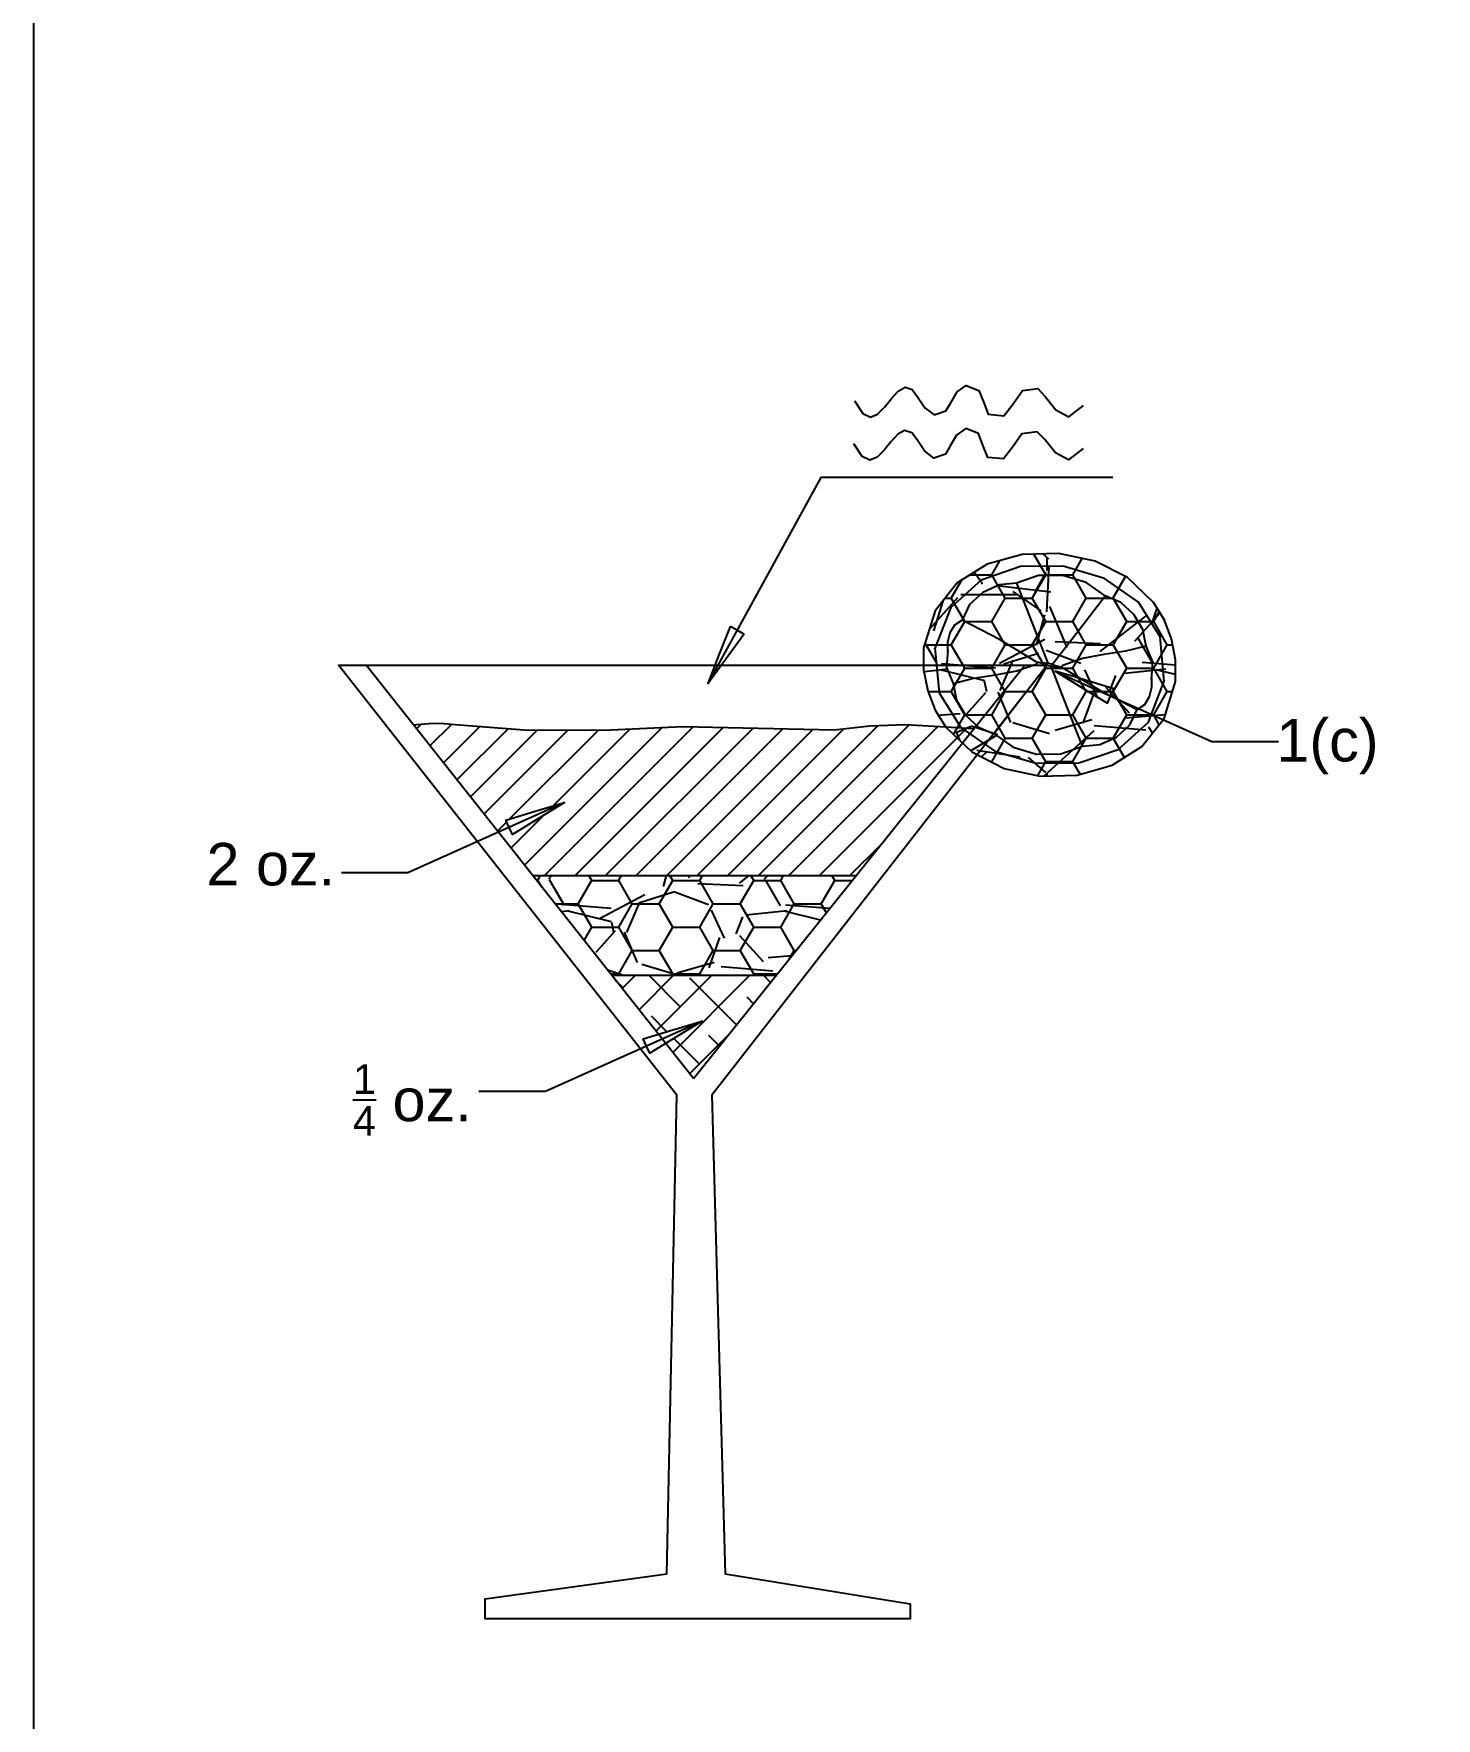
# Model space of a CAD drawing. Header units: metres. Extents: x 0 to 16.5, y 0 to 11.5.
# Drawn here: x 0.01 to 1.66, y 5.174 to 7.155 of the extents above; entities that cross this region are included whole.
import ezdxf

# ---------------------------------------------------------------- set-up
doc = ezdxf.new("R2010")
doc.units = ezdxf.units.M
for name, color, linetype in [('benedictine', 34, 'Continuous'), ('bourbon - whiskey', 35, 'Continuous'), ('lemon juice', 51, 'Continuous')]:
    doc.layers.add(name, color=color, linetype=linetype)
doc.styles.get("Standard").update_dxf_attribs({"font": 'arial.ttf'})

# ---------------------------------------------------------------- blocks, each defined once
blk = doc.blocks.new('A$C289B61D0')
for points in [[(0.1892300000000002, 0.7974199999999989), (0.1989999999999998, 0.782449999999999), (0.2080599999999997, 0.7782299999999971), (0.2165800000000004, 0.7817399999999992), (0.2247699999999995, 0.7899899999999977), (0.2327399999999997, 0.8000299999999996), (0.2407199999999996, 0.8087699999999991), (0.2488600000000005, 0.8133199999999974), (0.2573699999999999, 0.8106099999999987), (0.2634500000000006, 0.802089999999998), (0.2720199999999995, 0.7891799999999982), (0.2831500000000009, 0.7807699999999986), (0.2969299999999997, 0.7854899999999994), (0.3025099999999998, 0.7949899999999985), (0.3100000000000005, 0.807739999999999), (0.3206900000000008, 0.8153799999999976), (0.3357700000000001, 0.8096299999999985), (0.3409300000000002, 0.7960699999999985), (0.3466199999999997, 0.7815899999999978), (0.3651800000000005, 0.7798499999999997), (0.3761299999999999, 0.7938499999999991), (0.3868799999999997, 0.8093099999999982), (0.4048800000000004, 0.81175), (0.4136799999999994, 0.8026299999999971), (0.4262200000000007, 0.7868499999999976), (0.4415600000000008, 0.7785399999999978), (0.458870000000001, 0.791999999999998)], [(0.45838, 0.7412099999999988), (0.4410799999999995, 0.7278199999999977), (0.4257200000000001, 0.7360599999999984), (0.4131300000000007, 0.7519099999999987), (0.4043399999999995, 0.7610199999999985), (0.386330000000001, 0.7585699999999989), (0.3756500000000003, 0.7431099999999979), (0.3646899999999995, 0.7291099999999986), (0.3461300000000005, 0.7307999999999986), (0.3403799999999997, 0.7452799999999975), (0.3352299999999993, 0.7589099999999984), (0.3201499999999999, 0.7646599999999992), (0.30945, 0.7569999999999979), (0.3019700000000007, 0.7442499999999974), (0.2964400000000005, 0.7347699999999975), (0.2826599999999999, 0.7300399999999989), (0.2715399999999999, 0.7384499999999985), (0.2629099999999998, 0.7513099999999984), (0.2568300000000008, 0.7598199999999977), (0.24831, 0.7625399999999978), (0.2402300000000004, 0.758029999999998), (0.2322600000000001, 0.74925), (0.2242300000000004, 0.7392699999999977), (0.2160899999999994, 0.7310199999999973), (0.207510000000001, 0.7274899999999977), (0.1984500000000011, 0.7317299999999989), (0.1887399999999992, 0.7466999999999988)], [(0.4930000000000003, 0.7073099999999997), (0.1497299999999999, 0.7073099999999997), (0.01670000000000016, 0.464739999999999)]]:
    blk.add_lwpolyline(points)
blk.add_lwpolyline([(0.0429700000000004, 0.5320199999999993), (0.02983000000000047, 0.4983799999999974), (0.01670000000000016, 0.464739999999999), (0.03796999999999962, 0.4939299999999989), (0.05930000000000035, 0.5230599999999974), (0.0511600000000012, 0.5275699999999972), (0.0429700000000004, 0.5320199999999993)], close=True)
blk = doc.blocks.new('A$C3C0D392B')
blk.add_lwpolyline([(0, 0), (-0.1842500000000005, -0.08290000000000042), (-0.2625799999999998, -0.08290000000000042)])
blk.add_lwpolyline([(-0.06531999999999982, -0.02941000000000216), (-0.06911999999999985, -0.02083999999999975), (-0.03454999999999941, -0.01041999999999987), (0, 0), (-0.03069999999999951, -0.018930000000001), (-0.06146999999999991, -0.03788000000000125), (-0.06531999999999982, -0.02941000000000216)], close=True)
blk = doc.blocks.new('A$C7E895C52')
for points in [[(0.2354999999999983, 0.004050000000002996), (0.2354999999999983, 0.004050000000002996), (0.2297999999999973, 0.04335000000000377), (0.2169749999999979, 0.07995000000000374), (0.1983749999999986, 0.1127250000000046), (0.1751999999999967, 0.140625), (0.1218749999999993, 0.1785750000000021), (0.0591749999999962, 0.1995000000000005), (-0.007725000000000648, 0.2040000000000006), (-0.07387500000000102, 0.1925999999999988), (-0.1338750000000033, 0.1658250000000017), (-0.182850000000002, 0.1242750000000044), (-0.2153250000000035, 0.06832500000000152), (-0.2263500000000036, -0.001350000000002183), (-0.2263500000000036, -0.001350000000002183)], [(0.2150999999999996, 0.0009750000000039449), (0.1960499999999996, 0.08055000000000234), (0.1478999999999964, 0.1371750000000027), (0.0804749999999963, 0.1709250000000004), (0.003374999999998352, 0.1819500000000005), (-0.07357500000000528, 0.1701750000000004), (-0.140625, 0.1357500000000016), (-0.1881750000000011, 0.07867500000000405), (-0.2062500000000007, -0.0008999999999979025)], [(0.08654999999999902, 0.1399499999999989), (0.04852499999999793, 0.1590750000000014), (0.004649999999998045, 0.1653750000000045), (-0.0388500000000036, 0.1587750000000021), (-0.07605000000000217, 0.1392749999999978)], [(-0.07605000000000217, 0.1392749999999978), (-0.1065749999999994, 0.1317000000000021), (-0.134400000000003, 0.1138500000000029), (-0.1551000000000045, 0.08850000000000335), (-0.164475000000003, 0.05865000000000009)], [(-0.07605000000000217, 0.1392749999999978), (-0.03750000000000142, 0.07162500000000449), (0.001124999999998266, 0.003750000000000142)], [(0.009149999999998215, 0.002700000000000813), (0.04799999999999827, 0.07124999999999915), (0.08654999999999902, 0.1399499999999989)], [(0.1734000000000009, 0.06015000000000015), (0.1628999999999969, 0.08924999999999983), (0.142799999999994, 0.1140000000000043), (0.1162500000000009, 0.1319250000000025), (0.08654999999999902, 0.1399499999999989)], [(-0.164475000000003, 0.05865000000000009), (-0.1770000000000032, 0.04770000000000252), (-0.1834500000000006, 0.03240000000000265), (-0.1850250000000031, 0.01522500000000093), (-0.1827000000000041, -0.001574999999995441)], [(-0.02025000000000432, 0.003375000000001904), (-0.09082500000000238, 0.03337499999999949), (-0.164475000000003, 0.05865000000000009)], [(0.1734000000000009, 0.06015000000000015), (0.1376999999999953, 0.04560000000000031), (0.09937499999999844, 0.03382500000000022), (0.06187499999999702, 0.02114999999999867), (0.02872499999999789, 0.003675000000001205), (0.0268499999999996, -7.499999999893703e-05)], [(0.1915499999999994, 0.001650000000005036), (0.1891499999999979, 0.03330000000000055), (0.1734000000000009, 0.06015000000000015)], [(-0.2263500000000036, -0.001350000000002183), (-0.2263500000000036, -0.001350000000002183), (-0.2206500000000027, -0.04064999999999941), (-0.2078249999999997, -0.07724999999999937), (-0.1892250000000004, -0.1100250000000003), (-0.166050000000002, -0.1379249999999992), (-0.1127250000000046, -0.1758749999999978), (-0.05002499999999799, -0.1967999999999961), (0.01687499999999886, -0.2012999999999963), (0.08302499999999924, -0.189899999999998), (0.143024999999998, -0.1631250000000009), (0.1920000000000002, -0.121575), (0.2244749999999982, -0.06562499999999716), (0.2354999999999983, 0.004050000000002996), (0.2354999999999983, 0.004050000000002996)], [(-0.2059500000000014, 0.001725000000000421), (-0.1869000000000014, -0.07784999999999798), (-0.1387500000000017, -0.1344749999999983), (-0.07132500000000164, -0.1682249999999996), (0.005774999999999864, -0.1792499999999997), (0.08272499999999994, -0.1674749999999996), (0.1497749999999982, -0.1330499999999972), (0.1973249999999993, -0.07597499999999968), (0.2153999999999954, 0.003600000000002268)], [(-0.1824000000000012, 0.001049999999999329), (-0.1799999999999997, -0.03059999999999974), (-0.1642500000000027, -0.05744999999999578)], [(-0.1642500000000027, -0.05744999999999578), (-0.1285500000000006, -0.04289999999999949), (-0.09022500000000377, -0.03112499999999585), (-0.05272500000000235, -0.01844999999999786), (-0.01957500000000323, -0.0009749999999968395), (-0.01770000000000493, 0.00277499999999975)], [(0, 0), (-0.0388500000000036, -0.06854999999999833), (-0.07740000000000435, -0.1372499999999981)], [(-0.02025000000000432, 0.003375000000001904), (0.001124999999998266, 0.003750000000000142)], [(0, 0), (-0.01770000000000493, 0.00277499999999975)], [(0, 0), (0.008024999999996396, -0.001049999999999329)], [(0.009149999999998215, 0.002700000000000813), (0.001124999999998266, 0.003750000000000142)], [(0.009149999999998215, 0.002700000000000813), (0.0268499999999996, -7.499999999893703e-05)], [(0.1736249999999977, -0.05594999999999928), (0.1861499999999978, -0.04500000000000171), (0.1925999999999988, -0.02969999999999828), (0.1941749999999978, -0.01252499999999657), (0.1918499999999987, 0.004274999999999807)], [(0.02939999999999898, -0.0006750000000010914), (0.008024999999996396, -0.001049999999999329)], [(0.08519999999999683, -0.136574999999997), (0.04664999999999964, -0.06892500000000013), (0.008024999999996396, -0.001049999999999329)], [(0.02939999999999898, -0.0006750000000010914), (0.09997499999999704, -0.03067499999999868), (0.1736249999999977, -0.05594999999999928)], [(-0.1642500000000027, -0.05744999999999578), (-0.1537500000000023, -0.08654999999999902), (-0.1336499999999994, -0.1113), (-0.1071000000000026, -0.1292249999999981), (-0.07740000000000435, -0.1372499999999981)], [(0.08519999999999683, -0.136574999999997), (0.1157249999999976, -0.1289999999999978), (0.1435499999999976, -0.1111500000000021), (0.1642499999999991, -0.08579999999999899), (0.1736249999999977, -0.05594999999999928)], [(-0.07740000000000435, -0.1372499999999981), (-0.03937499999999972, -0.156374999999997), (0.004500000000000171, -0.1626750000000001), (0.04799999999999827, -0.1560750000000013), (0.08519999999999683, -0.136574999999997)]]:
    blk.add_lwpolyline(points)

msp = doc.modelspace()

# ---------------------------------------------------------------- hatches: boundary and pattern name
at = {"layer": 'benedictine'}
h = msp.add_hatch(dxfattribs=at)
h.set_pattern_fill('ANSI38', color=256, scale=0.01, style=0)
h.set_pattern_definition([(45, (-4.886721859590923, -4.675999999999998), (-0.02245064030267288, 0.02245064030267288), []), (135, (-4.886721859590923, -4.675999999999998), (-0.06735192090801864, 0.02245064030267289), [0.079375, -0.047625])])
h.paths.add_polyline_path([(0.8838294156887803, 6.047588801036678), (0.6901587678641152, 6.047588801036678), (0.745081515443585, 5.978211572888062), (0.7619786822109735, 5.983304673198045), (0.7965286822109712, 5.993724673198049), (0.7658286822109734, 5.974794673198044), (0.7536998837790088, 5.967325036204683), (0.7864328471439266, 5.925977464070524)])
at = {"layer": 'bourbon - whiskey'}
h = msp.add_hatch(dxfattribs=at)
h.set_pattern_fill('ANSI31', color=256, scale=0.008, style=0)
h.set_pattern_definition([(45, (-3.257814573060618, -2.337999999999999), (-0.0179605122421383, 0.01796051224213831), [])])
h.paths.add_polyline_path([(0.7948352231810936, 6.262419257319294), (0.838935223181092, 6.315529257319296), (0.876063460682659, 6.337818743143718), (0.7736828471439261, 6.340100765690172), (0.6808028471439176, 6.336030765690168), (0.5871528471439165, 6.33613076569017), (0.5059928471440434, 6.342750765690162), (0.4931928471438849, 6.343570765690162), (0.4801628471439301, 6.344320765690169), (0.4606928471439558, 6.342700765690166), (0.4569268325916767, 6.342202342748639), (0.5568956159049971, 6.215923935470624), (0.5695563088217761, 6.221620388348784), (0.5657638615034104, 6.230173355064158), (0.6003338615034095, 6.240593355064156), (0.6348838615034045, 6.251013355064156), (0.6041838615034094, 6.232083355064155), (0.573413861503409, 6.213133355064155), (0.5695561513139564, 6.221620317480951), (0.5568956159049954, 6.215923935470625), (0.5972829043857351, 6.164907585220154), (0.7697442175776446, 6.164907585220156), (0.7702352231810914, 6.198389257319297)])
h.paths.add_polyline_path([(0.7948352231810936, 6.262419257319294), (0.7702352231810923, 6.198389257319297), (0.7697442175776437, 6.164907585220154), (0.9777881475832007, 6.164907585220154), (1.116203609565997, 6.337735947040352), (1.035882847143927, 6.342430765690171), (0.993942847143932, 6.340850765690172), (0.951792847143921, 6.336130765690172), (0.8760634606826616, 6.337818743143719), (0.8389352231810947, 6.315529257319298)])
at = {"layer": 'lemon juice'}
h = msp.add_hatch(dxfattribs=at)
h.set_pattern_fill('HONEY', color=256, scale=0.01, style=0)
h.set_pattern_definition([(0, (-0.3233639114049227, 0.02965224049786475), (0.047625, 0.0274963), [0.03175, -0.0635]), (120, (-0.3233639114049227, 0.02965224049786475), (-0.04762499431007806, 0.02749630985523391), [0.03174999999999999, -0.06349999999999999]), (59.99999999999999, (-0.3233639114049227, 0.02965224049786475), (5.689921946938625e-09, 0.05499260985523389), [-0.0635, 0.03175])])
h.paths.add_polyline_path([(1.166487183398392, 6.508734216615666), (1.14622658165237, 6.506724945220402), (1.126738530744802, 6.497881776273135), (1.111116276787485, 6.483570241517449), (1.102329884987955, 6.465320971621683), (1.147157288180694, 6.44226867186561), (1.189574639993008, 6.416475873712026), (1.203302863554202, 6.414725000927509), (1.184881479662349, 6.461805171897219)], flags=0)
h.paths.add_polyline_path([(1.192134763485373, 6.517761119508144), (1.166487183398392, 6.508734216615667), (1.184881479662349, 6.461805171897219), (1.203302863554202, 6.414725000927509), (1.208346045123425, 6.413304809960329), (1.239619715488307, 6.453600514805006), (1.270715171973892, 6.494020258273001), (1.248137042296218, 6.509814223740523), (1.220616611256366, 6.517937148348532)], flags=0)
h.paths.add_polyline_path([(1.239619715488342, 6.45360051480509), (1.208346045123426, 6.413304809960329), (1.219426557270734, 6.40987830887385), (1.220977040062672, 6.412105982363275), (1.243841470596273, 6.420212888210062), (1.269045480591188, 6.424839601682376), (1.294694167564801, 6.42881290579238), (1.318919716662583, 6.434808457300982), (1.314903885980466, 6.454428640055324), (1.304332878081228, 6.472156368900732), (1.288994102654925, 6.486112678633978), (1.270715171973892, 6.494020258273001)], flags=0)
h.paths.add_polyline_path([(1.269045480591114, 6.424839601682365), (1.243841470596273, 6.420212888210063), (1.220977040062671, 6.412105982363275), (1.219426557270733, 6.40987830887385), (1.208346045123484, 6.413304809960308), (1.203302863554211, 6.414725000927509), (1.189574639993005, 6.416475873712026), (1.147157288180697, 6.442268671865601), (1.102329884987956, 6.465320971621684), (1.111116276787485, 6.483570241517449), (1.126738530744799, 6.497881776273133), (1.146226581652367, 6.506724945220399), (1.166487183398394, 6.508734216615668), (1.192134763485372, 6.517761119508146), (1.220616611256365, 6.517937148348532), (1.24813704229622, 6.509814223740524), (1.270715171973895, 6.494020258273), (1.288994102654927, 6.486112678633979), (1.304332878081229, 6.47215636890073), (1.314903885980465, 6.454428640055321), (1.318919716662584, 6.434808457300983), (1.294694167564807, 6.428812905792378)], flags=0)
h.paths.add_polyline_path([(1.263421604086661, 6.383463602165253), (1.308249007279396, 6.36041130240917), (1.299462615479867, 6.342162032513404), (1.283840361522551, 6.327850497757718), (1.264352310614992, 6.319007328810455), (1.244091708868956, 6.316998057415185), (1.21844412878198, 6.307971154522708), (1.189962281010987, 6.307795125682323), (1.162441849971132, 6.315918050290334), (1.139863720293457, 6.331712015757852), (1.121584789612427, 6.339619595396876), (1.106246014186124, 6.353575905130123), (1.095675006286885, 6.371303633975531), (1.09165917560477, 6.390923816729872), (1.115884724702545, 6.396919368238474), (1.141533411676216, 6.400892672348483), (1.166737421671081, 6.405519385820789), (1.189601852204679, 6.413626291667577), (1.191152334996618, 6.415853965157003), (1.202232847143983, 6.41242746407051), (1.207276028713147, 6.411007273103344), (1.221004252274345, 6.409256400318827)], flags=0)
h.paths.add_polyline_path([(1.335330084986355, 6.445767269182043), (1.309758827534027, 6.486527709194759), (1.269708751362481, 6.51442941311292), (1.221343798830526, 6.528674223108145), (1.170951093201192, 6.528298882427278), (1.124790670109631, 6.512491260568429), (1.089012499241131, 6.480357106426878), (1.070495698888161, 6.432296062053304), (1.075248807280999, 6.379965004848812), (1.100820064733325, 6.339204564836096), (1.140870140904873, 6.311302860917933), (1.189235093436831, 6.297058050922708), (1.239627799066158, 6.297433391603573), (1.285788222157719, 6.313241013462423), (1.321566393026223, 6.345375167603975), (1.340083193379192, 6.393436211977556)], flags=16)
h.paths.add_polyline_path([(1.244091708868958, 6.316998057415185), (1.264352310614986, 6.319007328810453), (1.28384036152255, 6.327850497757718), (1.299462615479867, 6.342162032513404), (1.308249007279396, 6.360411302409172), (1.263421604086652, 6.383463602165247), (1.221004252274346, 6.409256400318825), (1.207276028713148, 6.411007273103344), (1.225697412605005, 6.363927102133636)], flags=0)
h.paths.add_polyline_path([(1.225697412605005, 6.363927102133636), (1.207276028713148, 6.411007273103344), (1.202232847143927, 6.412427464070524), (1.170959176779179, 6.372131759225889), (1.13986372029346, 6.331712015757851), (1.162441849971133, 6.315918050290332), (1.189962281010992, 6.307795125682322), (1.218444128781976, 6.307971154522708), (1.244091708868959, 6.316998057415184)], flags=0)
h.paths.add_polyline_path([(1.17095917677907, 6.372131759225715), (1.202232847143928, 6.412427464070524), (1.191152334996617, 6.415853965157003), (1.189601852204681, 6.413626291667578), (1.166737421671083, 6.405519385820791), (1.141533411676189, 6.400892672348476), (1.115884724702556, 6.396919368238476), (1.091659175604769, 6.390923816729871), (1.095675006286884, 6.371303633975534), (1.106246014186122, 6.353575905130126), (1.121584789612426, 6.339619595396877), (1.139863720293459, 6.331712015757852)], flags=0)
h.paths.add_polyline_path([(1.070655501752628, 6.476255724265449), (1.057102339096208, 6.432647388911962), (1.057093043136913, 6.406939988919357), (1.061899685926627, 6.382298565908957), (1.070762223029688, 6.359569573514854), (1.083009716950007, 6.339537446059485), (1.113635790287957, 6.310258561714062), (1.151853591840231, 6.291012972137956), (1.194292012879299, 6.281898361461968), (1.237731070928897, 6.283039501444805), (1.278662503683746, 6.294603081865709), (1.313907388968999, 6.316658841508468), (1.339923390514723, 6.349476549765405), (1.353476553171143, 6.393084885118889), (1.353485849130438, 6.418792285111499), (1.348679206340727, 6.443433708121899), (1.339816669237669, 6.466162700515997), (1.327569175317344, 6.486194827971366), (1.296943101979389, 6.515473712316795), (1.258725300427118, 6.534719301892901), (1.216286879388054, 6.543833912568887), (1.172847821338459, 6.542692772586047), (1.131916388583603, 6.531129192165142), (1.096671503298353, 6.509073432522385)])
h.paths.add_polyline_path([(1.124790670109631, 6.512491260568432), (1.170951093201194, 6.528298882427281), (1.221343798830526, 6.528674223108144), (1.269708751362481, 6.51442941311292), (1.309758827534026, 6.486527709194758), (1.335330084986354, 6.445767269182045), (1.340083193379192, 6.393436211977555), (1.321566393026222, 6.345375167603975), (1.28578822215772, 6.313241013462422), (1.239627799066158, 6.297433391603572), (1.189235093436827, 6.297058050922708), (1.140870140904867, 6.311302860917934), (1.100820064733325, 6.3392045648361), (1.075248807280999, 6.379965004848811), (1.070495698888161, 6.432296062053303), (1.089012499241131, 6.480357106426879)], flags=0)
h = msp.add_hatch(dxfattribs=at)
h.set_pattern_fill('GRAVEL', color=256, scale=0.01, style=0)
h.set_pattern_definition([(228.0128, (-0.1404839114049227, 0.2836522404978647), (-2.032001726589601, -2.286002808951258), [0.0341721, -3.38305]), (184.9697, (-0.1633439114049227, 0.2582522404978648), (3.048004930617913, 0.2539982075387458), [0.0586405, -5.8054]), (132.5104, (-0.2217639114049227, 0.2531722404978647), (2.539998151833169, -2.794002729246041), [0.04134819999999999, -4.09347]), (267.2737, (-0.3208239114049227, 0.1896722404978647), (0.2539988970828173, 5.079998365336643), [0.0534005, -5.28664]), (292.8337, (-0.3233639114049227, 0.1363322404978647), (-1.27000360555019, 3.048001733005111), [0.0523634, -5.18398]), (357.2737, (-0.3030439114049227, 0.08807224049786475), (-5.079998365336643, 0.2539988970828175), [0.0534005, -5.28664]), (37.6942, (-0.2497039114049227, 0.08553224049786473), (-3.302002086123993, -2.539997735698489), [0.07061939999999998, -6.991310000000001]), (72.2553, (-0.1938239114049227, 0.1287122404978648), (1.77800355654672, 5.58800162060364), [0.06667200000000001, -6.60053]), (121.4296, (-0.1735039114049227, 0.1922122404978648), (-2.032000523526448, 3.301996115997269), [0.0535813, -5.304550000000001]), (175.2364, (-0.2014439114049227, 0.2379322404978648), (2.793997805305446, -0.2539976162721156), [0.0611713, -2.99739]), (222.3974, (-0.2624039114049227, 0.2430122404978647), (-3.048000091723971, -2.793996365063697), [0.0791078, -7.83168]), (138.8141, (-0.0693639114049227, 0.1871322404978648), (-1.777998867422474, 1.5239976557124), [0.0270005, -2.67306]), (171.4692, (-0.08968391140492268, 0.2049122404978647), (3.30199495955914, -0.5080012800045699), [0.05136819999999999, -5.085459999999999]), (225, (-0.1404839114049227, 0.2125322404978648), (-5.329070518200751e-17, -0.2539998268700198), [0.03592090000000001, -0.323289]), (203.1986, (-0.1582639114049227, 0.2430122404978647), (1.270004282559083, 0.5080022274306265), [0.0193441, -1.91506]), (291.8014, (-0.1760439114049227, 0.2353922404978648), (-0.2540001781894509, 0.7620004908731864), [0.0273566, -1.34048]), (30.9638, (-0.1658839114049227, 0.2099922404978648), (0.7619991954808226, 0.5080003958660553), [0.04443199999999999, -1.43663]), (161.5651, (-0.1277839114049227, 0.2328522404978648), (0.5080002318180982, -0.2539996222465077), [0.0321287, -0.7710899999999999]), (16.38950000000001, (-0.3233639114049227, 0.2353922404978648), (2.540001401396935, 0.7619984149967804), [0.04500880000000001, -4.455880000000001]), (70.3462, (-0.2801839114049227, 0.2480922404978648), (-1.015997168867651, -2.7939960488545), [0.03775990000000001, -3.73822]), (293.1986, (-0.1277839114049227, 0.2836522404978647), (-0.5080022274306264, 1.270004282559083), [0.038688, -1.89572]), (343.6105, (-0.1125439114049227, 0.2480922404978648), (-2.540001401396935, 0.7619984149967811), [0.0450088, -4.45588]), (339.444, (-0.3233639114049227, 0.07791224049786474), (-1.270001576425591, 0.5079993836050138), [0.0434035, -2.12677]), (294.7751, (-0.2827239114049227, 0.06267224049786474), (-1.269997040362684, 2.793998702615667), [0.03636719999999999, -3.60036]), (66.80140000000002, (-0.1252439114049227, 0.02965224049786475), (0.5080022274306267, 1.270004282559083), [0.038688, -1.89572]), (17.354, (-0.1100039114049227, 0.06521224049786475), (-3.302000178185996, -1.015998467560563), [0.0425783, -4.215239999999999]), (69.444, (-0.2497039114049227, 0.02965224049786475), (-0.5079993836050144, -1.270001576425591), [0.0217018, -2.14848]), (101.3099, (-0.1404839114049227, 0.02965224049786475), (-0.2539987462887349, 1.015996746090262), [0.0129515, -1.2822]), (165.9638, (-0.1430239114049227, 0.04235224049786475), (0.7620005354697174, -0.2539995604123642), [0.0523634, -0.994905]), (186.0090000000001, (-0.1938239114049227, 0.05505224049786475), (2.539996254442795, 0.2539994068547858), [0.0485267, -4.80414]), (303.6901, (-0.1658839114049227, 0.1871322404978648), (-0.2540000871307233, 0.507999509923184), [0.0366324, -0.879178]), (353.1572, (-0.1455639114049227, 0.1566522404978647), (4.318001785664342, -0.508002275165484), [0.06395569999999999, -6.3316]), (60.94540000000001, (-0.08206391140492272, 0.1490322404978647), (-1.015997636582909, -1.777995761083413), [0.0261508, -2.58894]), (90, (-0.0693639114049227, 0.1718922404978648), (-0.254, 0.254), [0.01524, -0.23876]), (120.2564, (-0.1989039114049227, 0.06267224049786474), (1.015997846683611, -1.777999103247756), [0.0352867, -3.49339]), (48.01279999999999, (-0.2166839114049227, 0.09315224049786475), (2.032001726589601, 2.286002808951258), [0.06834430000000001, -3.34888]), (0, (-0.1709639114049227, 0.1439522404978648), (0.254, 0.254), [0.06604, -0.18796]), (325.3048, (-0.1049239114049227, 0.1439522404978648), (-2.539995599095369, 1.778000169048476), [0.040161, -3.97593]), (254.0546, (-0.0719039114049227, 0.1210922404978648), (-0.2540006479701474, -1.016002420320363), [0.0369829, -1.81217]), (207.646, (-0.08206391140492272, 0.08553224049786473), (-4.825998304902272, -2.540001597472339), [0.0602145, -5.96125]), (175.4261, (-0.1354039114049227, 0.05759224049786474), (-3.302000760474751, 0.2539987711219462), [0.06370289999999998, -6.306579999999999]), (175.4261, (-0.1354039114049227, 0.05759224049786474), (-3.302000760474751, 0.2539987711219462), [0.06370289999999998, -6.306579999999999])])
h.paths.add_polyline_path([(1.166487183398392, 6.508734216615667), (1.146226581652366, 6.506724945220401), (1.126738530744804, 6.497881776273137), (1.111116276787485, 6.483570241517451), (1.102329884987955, 6.465320971621683), (1.147157288180687, 6.44226867186561), (1.18957463999301, 6.416475873712026), (1.203302863554202, 6.41472500092751), (1.184881479662349, 6.461805171897219)], flags=0)
h.paths.add_polyline_path([(1.184881479662349, 6.461805171897219), (1.203302863554202, 6.414725000927509), (1.208346045123425, 6.413304809960329), (1.239619715488307, 6.453600514805006), (1.270715171973892, 6.494020258273001), (1.248137042296218, 6.509814223740523), (1.220616611256366, 6.517937148348532), (1.192134763485371, 6.517761119508144), (1.166487183398393, 6.508734216615667)], flags=0)
h.paths.add_polyline_path([(1.239619715488246, 6.453600514805064), (1.208346045123426, 6.41330480996033), (1.219426557270734, 6.409878308873849), (1.220977040062672, 6.412105982363276), (1.243841470596267, 6.420212888210063), (1.269045480591158, 6.424839601682375), (1.2946941675648, 6.42881290579238), (1.318919716662584, 6.434808457300982), (1.314903885980466, 6.454428640055323), (1.304332878081228, 6.472156368900732), (1.28899410265493, 6.486112678633978), (1.270715171973892, 6.494020258273001)], flags=0)
h.paths.add_polyline_path([(1.263421604086647, 6.383463602165256), (1.308249007279396, 6.360411302409172), (1.299462615479866, 6.342162032513403), (1.283840361522551, 6.327850497757717), (1.264352310614988, 6.319007328810455), (1.244091708868952, 6.316998057415183), (1.218444128781979, 6.307971154522709), (1.189962281010993, 6.307795125682321), (1.162441849971131, 6.315918050290332), (1.139863720293461, 6.331712015757852), (1.12158478961243, 6.339619595396875), (1.106246014186124, 6.353575905130122), (1.095675006286884, 6.371303633975534), (1.09165917560477, 6.390923816729873), (1.115884724702533, 6.39691936823847), (1.141533411676165, 6.400892672348482), (1.166737421671086, 6.405519385820792), (1.18960185220468, 6.413626291667579), (1.191152334996618, 6.415853965157005), (1.20223284714389, 6.41242746407053), (1.207276028713149, 6.411007273103345), (1.221004252274345, 6.409256400318823)], flags=0)
h.paths.add_polyline_path([(1.24384147059627, 6.420212888210063), (1.220977040062673, 6.412105982363277), (1.219426557270734, 6.40987830887385), (1.20834604512345, 6.413304809960317), (1.203302863554205, 6.414725000927507), (1.189574639993006, 6.416475873712028), (1.1471572881807, 6.442268671865595), (1.102329884987955, 6.465320971621683), (1.111116276787485, 6.48357024151745), (1.126738530744799, 6.497881776273133), (1.146226581652367, 6.506724945220399), (1.166487183398394, 6.508734216615668), (1.192134763485372, 6.517761119508146), (1.220616611256365, 6.517937148348532), (1.24813704229622, 6.509814223740524), (1.270715171973895, 6.494020258273), (1.288994102654927, 6.486112678633979), (1.304332878081229, 6.47215636890073), (1.314903885980465, 6.454428640055321), (1.318919716662584, 6.434808457300983), (1.294694167564807, 6.428812905792378), (1.269045480591185, 6.42483960168237)], flags=0)
h.paths.add_polyline_path([(1.340083193379192, 6.393436211977559), (1.335330084986354, 6.445767269182043), (1.309758827534028, 6.486527709194759), (1.269708751362481, 6.51442941311292), (1.221343798830526, 6.528674223108144), (1.170951093201192, 6.52829888242728), (1.124790670109633, 6.512491260568432), (1.089012499241131, 6.48035710642688), (1.070495698888161, 6.432296062053303), (1.075248807280999, 6.379965004848813), (1.100820064733325, 6.339204564836095), (1.140870140904869, 6.311302860917932), (1.189235093436831, 6.297058050922709), (1.239627799066156, 6.297433391603571), (1.285788222157721, 6.313241013462422), (1.321566393026222, 6.345375167603975)], flags=16)
h.paths.add_polyline_path([(1.244091708868958, 6.316998057415186), (1.264352310614991, 6.319007328810454), (1.283840361522549, 6.327850497757716), (1.299462615479866, 6.342162032513404), (1.308249007279396, 6.360411302409171), (1.263421604086666, 6.383463602165244), (1.221004252274344, 6.409256400318827), (1.207276028713149, 6.411007273103346), (1.225697412605005, 6.363927102133636)], flags=0)
h.paths.add_polyline_path([(1.20727602871315, 6.411007273103345), (1.202232847143927, 6.412427464070523), (1.170959176779189, 6.372131759226009), (1.139863720293459, 6.331712015757852), (1.162441849971135, 6.315918050290332), (1.189962281010986, 6.307795125682322), (1.218444128781979, 6.307971154522709), (1.244091708868959, 6.316998057415184), (1.225697412605005, 6.363927102133636)], flags=0)
h.paths.add_polyline_path([(1.202232847143928, 6.412427464070524), (1.191152334996618, 6.415853965157004), (1.18960185220468, 6.413626291667577), (1.166737421671088, 6.40551938582079), (1.141533411676159, 6.400892672348469), (1.115884724702544, 6.396919368238474), (1.091659175604769, 6.390923816729872), (1.095675006286884, 6.371303633975534), (1.106246014186125, 6.353575905130123), (1.121584789612426, 6.339619595396876), (1.139863720293459, 6.331712015757852), (1.170959176779179, 6.372131759225864)], flags=0)
h.paths.add_polyline_path([(1.070655501752628, 6.476255724265449), (1.057102339096208, 6.432647388911962), (1.057093043136913, 6.406939988919357), (1.061899685926627, 6.382298565908957), (1.070762223029688, 6.359569573514854), (1.083009716950007, 6.339537446059485), (1.113635790287957, 6.310258561714062), (1.151853591840231, 6.291012972137956), (1.194292012879299, 6.281898361461968), (1.237731070928897, 6.283039501444805), (1.278662503683746, 6.294603081865709), (1.313907388968999, 6.316658841508468), (1.339923390514723, 6.349476549765405), (1.353476553171143, 6.393084885118889), (1.353485849130438, 6.418792285111499), (1.348679206340727, 6.443433708121899), (1.339816669237669, 6.466162700515997), (1.327569175317344, 6.486194827971366), (1.296943101979389, 6.515473712316795), (1.258725300427118, 6.534719301892901), (1.216286879388054, 6.543833912568887), (1.172847821338459, 6.542692772586047), (1.131916388583603, 6.531129192165142), (1.096671503298353, 6.509073432522385)])
h.paths.add_polyline_path([(1.089012499241132, 6.480357106426881), (1.124790670109633, 6.51249126056843), (1.170951093201194, 6.528298882427281), (1.221343798830526, 6.528674223108142), (1.269708751362481, 6.514429413112916), (1.309758827534027, 6.486527709194758), (1.335330084986354, 6.445767269182044), (1.340083193379192, 6.393436211977557), (1.321566393026223, 6.345375167603976), (1.285788222157722, 6.313241013462424), (1.239627799066157, 6.297433391603573), (1.189235093436826, 6.297058050922709), (1.140870140904871, 6.311302860917932), (1.100820064733324, 6.339204564836096), (1.075248807281, 6.379965004848811), (1.070495698888161, 6.432296062053302)], flags=0)
h = msp.add_hatch(dxfattribs=at)
h.set_pattern_fill('HONEY', color=256, scale=0.01, style=0)
h.set_pattern_definition([(0, (0, 0), (0.047625, 0.0274963), [0.03175, -0.0635]), (120, (0, 0), (-0.04762499431007806, 0.02749630985523391), [0.03175, -0.0635]), (59.99999999999999, (0, 0), (5.689921946938625e-09, 0.05499260985523389), [-0.0635, 0.03175])])
h.paths.add_polyline_path([(0.6901587678641127, 6.047588801036678), (0.8838294156887794, 6.047588801036678), (0.9777881475832007, 6.164907585220154), (0.5972829043857343, 6.164907585220154)])
h = msp.add_hatch(dxfattribs=at)
h.set_pattern_fill('GRAVEL', color=256, scale=0.01, style=0)
h.set_pattern_definition([(228.0128, (0.18288, 0.254), (-2.032001726589601, -2.286002808951258), [0.0341721, -3.38305]), (184.9697, (0.16002, 0.2286), (3.048004930617913, 0.2539982075387458), [0.0586405, -5.8054]), (132.5104, (0.1016, 0.22352), (2.539998151833169, -2.794002729246041), [0.04134819999999999, -4.09347]), (267.2737, (0.00254, 0.16002), (0.2539988970828173, 5.079998365336643), [0.0534005, -5.28664]), (292.8337, (0, 0.10668), (-1.27000360555019, 3.048001733005111), [0.0523634, -5.18398]), (357.2737, (0.02032, 0.05842000000000001), (-5.079998365336643, 0.2539988970828175), [0.0534005, -5.28664]), (37.6942, (0.07366, 0.05587999999999999), (-3.302002086123993, -2.539997735698489), [0.07061939999999998, -6.991310000000001]), (72.2553, (0.12954, 0.09906000000000001), (1.77800355654672, 5.58800162060364), [0.06667200000000001, -6.60053]), (121.4296, (0.14986, 0.16256), (-2.032000523526448, 3.301996115997269), [0.0535813, -5.304550000000001]), (175.2364, (0.12192, 0.20828), (2.793997805305446, -0.2539976162721156), [0.0611713, -2.99739]), (222.3974, (0.06096, 0.21336), (-3.048000091723971, -2.793996365063697), [0.0791078, -7.83168]), (138.8141, (0.254, 0.15748), (-1.777998867422474, 1.5239976557124), [0.0270005, -2.67306]), (171.4692, (0.23368, 0.17526), (3.30199495955914, -0.5080012800045699), [0.0513682, -5.08546]), (225, (0.18288, 0.18288), (-5.329070518200751e-17, -0.2539998268700198), [0.03592090000000001, -0.323289]), (203.1986, (0.1651, 0.21336), (1.270004282559083, 0.5080022274306265), [0.0193441, -1.91506]), (291.8014, (0.14732, 0.20574), (-0.2540001781894509, 0.7620004908731864), [0.0273566, -1.34048]), (30.9638, (0.15748, 0.18034), (0.7619991954808226, 0.5080003958660553), [0.044432, -1.43663]), (161.5651, (0.19558, 0.2032), (0.5080002318180982, -0.2539996222465077), [0.0321287, -0.7710899999999999]), (16.38950000000001, (0, 0.20574), (2.540001401396935, 0.7619984149967804), [0.04500880000000001, -4.455880000000001]), (70.3462, (0.04318, 0.21844), (-1.015997168867651, -2.7939960488545), [0.03775990000000001, -3.73822]), (293.1986, (0.19558, 0.254), (-0.5080022274306264, 1.270004282559083), [0.038688, -1.89572]), (343.6105, (0.21082, 0.21844), (-2.540001401396935, 0.7619984149967811), [0.04500880000000001, -4.455880000000001]), (339.444, (0, 0.04826), (-1.270001576425591, 0.5079993836050138), [0.0434035, -2.12677]), (294.7751, (0.04064, 0.03302), (-1.269997040362684, 2.793998702615667), [0.0363672, -3.60036]), (66.80140000000002, (0.19812, 0), (0.5080022274306267, 1.270004282559083), [0.038688, -1.89572]), (17.354, (0.21336, 0.03556), (-3.302000178185996, -1.015998467560563), [0.04257830000000001, -4.21524]), (69.444, (0.07366, 0), (-0.5079993836050144, -1.270001576425591), [0.0217018, -2.14848]), (101.3099, (0.18288, 0), (-0.2539987462887349, 1.015996746090262), [0.0129515, -1.2822]), (165.9638, (0.18034, 0.0127), (0.7620005354697174, -0.2539995604123642), [0.0523634, -0.994905]), (186.0090000000001, (0.12954, 0.0254), (2.539996254442795, 0.2539994068547858), [0.0485267, -4.80414]), (303.6901, (0.15748, 0.15748), (-0.2540000871307233, 0.507999509923184), [0.0366324, -0.879178]), (353.1572, (0.1778, 0.127), (4.318001785664342, -0.508002275165484), [0.06395569999999999, -6.3316]), (60.94540000000001, (0.2413, 0.11938), (-1.015997636582909, -1.777995761083413), [0.0261508, -2.58894]), (90, (0.254, 0.14224), (-0.254, 0.254), [0.01524, -0.23876]), (120.2564, (0.12446, 0.03302), (1.015997846683611, -1.777999103247756), [0.0352867, -3.49339]), (48.01280000000001, (0.10668, 0.0635), (2.032001726589601, 2.286002808951258), [0.06834430000000001, -3.34888]), (0, (0.1524, 0.1143), (0.254, 0.254), [0.06604, -0.18796]), (325.3048, (0.21844, 0.1143), (-2.539995599095369, 1.778000169048476), [0.040161, -3.97593]), (254.0546, (0.25146, 0.09144000000000001), (-0.2540006479701474, -1.016002420320363), [0.0369829, -1.81217]), (207.646, (0.2413, 0.05587999999999999), (-4.825998304902272, -2.540001597472339), [0.0602145, -5.96125]), (175.4261, (0.18796, 0.02794), (-3.302000760474751, 0.2539987711219462), [0.06370289999999999, -6.30658]), (175.4261, (0.18796, 0.02794), (-3.302000760474751, 0.2539987711219462), [0.06370289999999999, -6.30658])])
h.paths.add_polyline_path([(0.5972829043857344, 6.164907585220154), (0.6901587678641127, 6.047588801036678), (0.8838294156887794, 6.047588801036678), (0.9777881475832007, 6.164907585220154)])

# ---------------------------------------------------------------- linework, layer by layer
for p, q in [((0.7864328471439275, 5.925977464070526), (0.4013328471439275, 6.412427464070523)), ((0.7864328471439275, 5.925977464070526), (1.176022847143927, 6.412427464070523)), ((0.5972829043857355, 6.164907585220154), (0.9777881475832, 6.164907585220154)), ((0.6901587678641135, 6.047588801036678), (0.8838294156887794, 6.047588801036678))]:
    msp.add_line(p, q)
for points in [[(0.0104167, 11.5461), (16.5118, 11.5461), (16.5118, 0.0104167), (0.0104167, 0.0104167), (0.0104167, 11.5461)], [(1.176022847143927, 6.412427464070523), (1.202232847143927, 6.412427464070523), (0.8080828471439276, 5.906397464070524), (0.8237628471439273, 5.343517464070525), (1.041372847143927, 5.308257464070524), (1.041372847143927, 5.290507464070524), (0.541312847143927, 5.290507464070524), (0.541312847143927, 5.314067464070524), (0.7550128471439268, 5.343517464070525), (0.7667928471439276, 5.906397464070524), (0.3687328471439276, 6.412427464070523), (0.4013328471439275, 6.412427464070523), (1.176022847143927, 6.412427464070523)]]:
    msp.add_lwpolyline(points, close=True)
msp.add_lwpolyline([(0.4569268325916758, 6.34220234274864), (0.4606928471439278, 6.34270076569017), (0.4801628471439279, 6.344320765690171), (0.4931928471439284, 6.343570765690171), (0.5059928471439279, 6.342750765690171), (0.5871528471439276, 6.33613076569017), (0.6808028471439278, 6.33603076569017), (0.7736828471439288, 6.340100765690172), (0.9517928471439272, 6.33613076569017), (0.9939428471439284, 6.340850765690172), (1.035882847143929, 6.342430765690169), (1.116203609565996, 6.337735947040352), (1.116203609565996, 6.337735947040352), (1.116203609565996, 6.337735947040352), (1.116203609565996, 6.337735947040352)])

# ---------------------------------------------------------------- block references
for name, p in [('A$C289B61D0', (0.7864328471439275, 5.925977464070526)), ('A$C3C0D392B', (0.6348838615034089, 6.251013355064156)), ('A$C3C0D392B', (0.796528682210973, 5.993724673198045))]:
    msp.add_blockref(name, p)
at = {"xscale": 0.6473588515881001, "yscale": 0.6473588515881001, "zscale": 0.6473588515881001, "rotation": 351.7267524355846}
msp.add_blockref('A$C7E895C52', (1.202232847143927, 6.412427464070523), dxfattribs=at)
at = {"xscale": -1}
msp.add_blockref('A$C3C0D392B', (1.21172420018037, 6.405402691733055), dxfattribs=at)

# ---------------------------------------------------------------- texts
at = {"char_height": 0.05, "width": 0.2980207827620802, "attachment_point": 5}
for s, insert in [('1(c)', (1.532072885873041, 6.316522503495938)), ('2 oz.', (0.2893124917157883, 6.177897221182253)), ('\\A1;{\\H0.7x;\\S1/4;} oz.', (0.4557114731932637, 5.900903425544994))]:
    msp.add_mtext(s, dxfattribs=dict(at, insert=insert))

doc.saveas('drawing.dxf')
